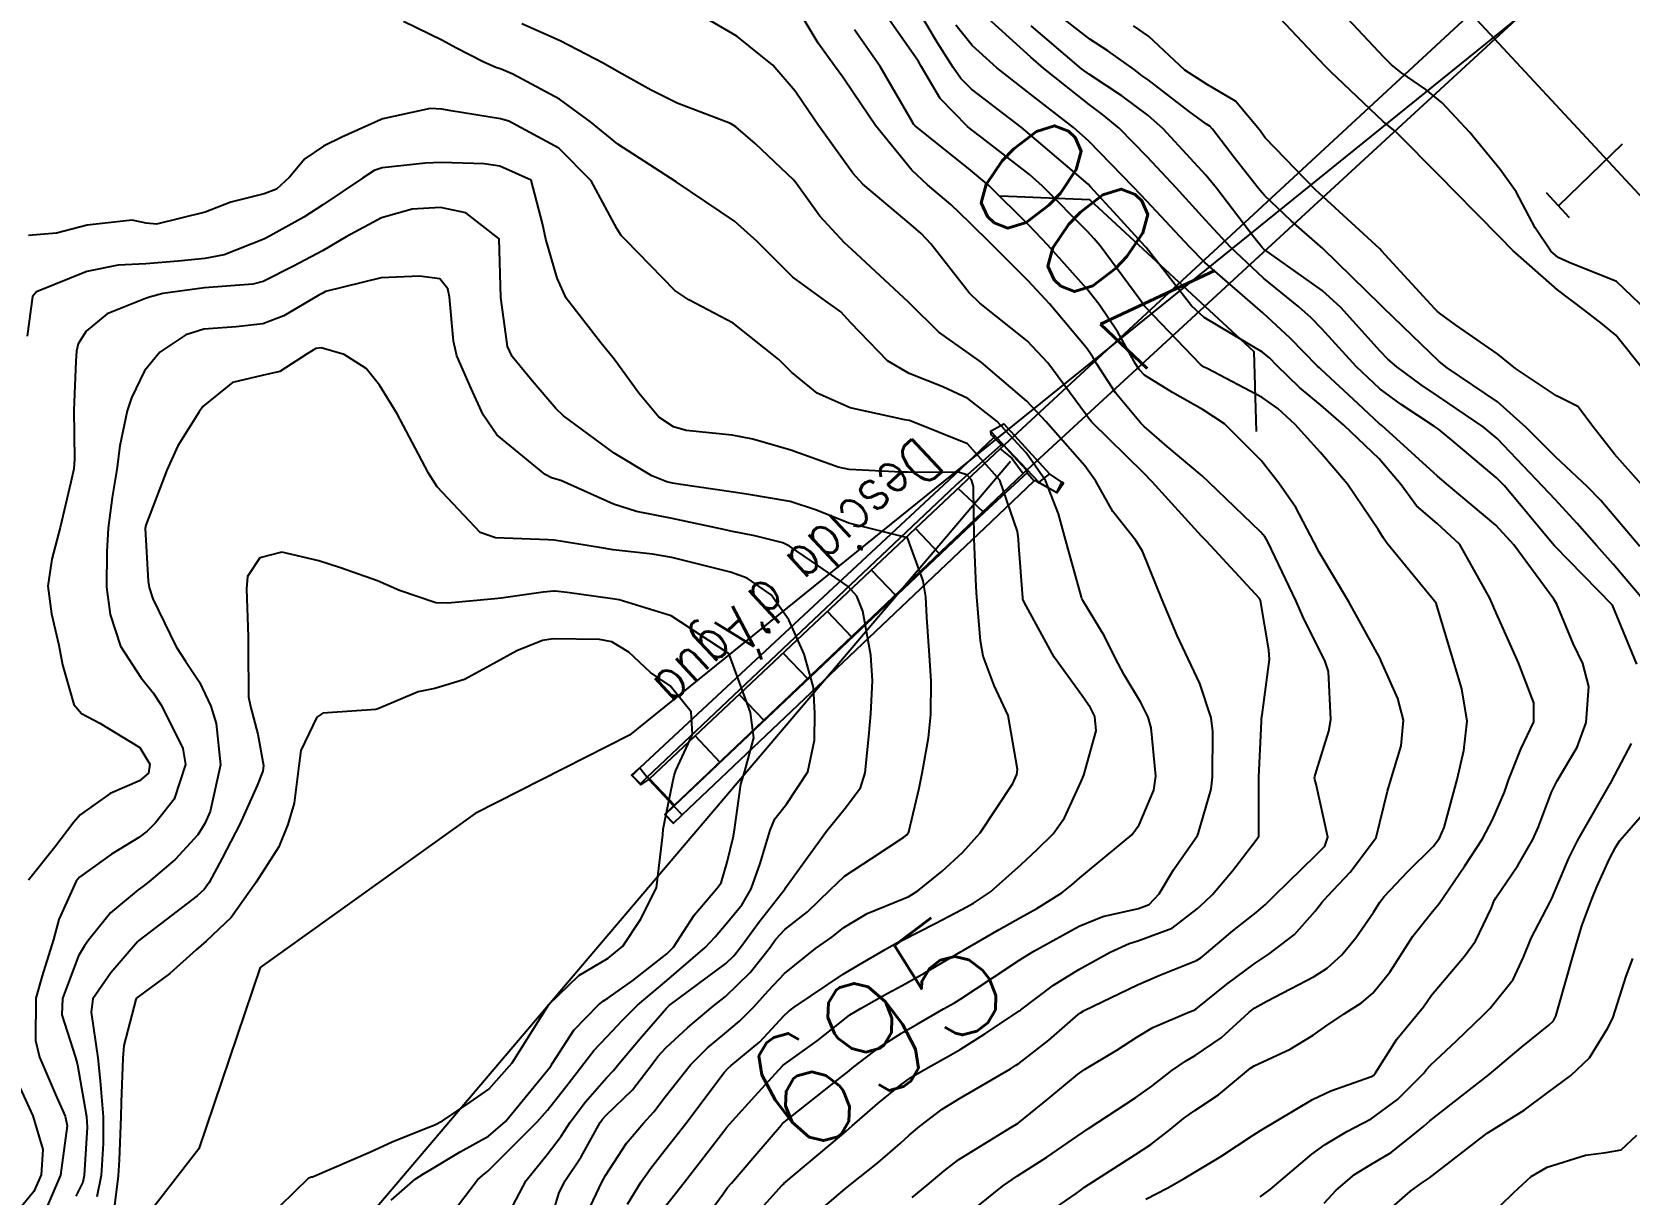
# Model space of a CAD drawing. Header units: metres. Extents: x 298520 to 308411, y 7433745 to 7450750.
# Drawn here: x 300335.7 to 300390, y 7448839 to 7448878.4 of the extents above; entities that cross this region are included whole.
import ezdxf
from ezdxf.enums import TextEntityAlignment as Align

# ---------------------------------------------------------------- set-up
doc = ezdxf.new("R2010")
doc.units = ezdxf.units.M
doc.header["$LTSCALE"] = 10
doc.linetypes.add('CONTINUO', pattern=[0])
doc.linetypes.add('TRACEJADO', pattern=[8.7, 8, -0.7])
for name, color, linetype in [('Cotas', 45, 'Continuous'), ('Curvas de Nivel 1m', 11, 'Continuous'), ('Curvas de Nivel 5m', 15, 'Continuous'), ('GALERIA', 45, 'Continuous'), ('Hidrografia', 140, 'Continuous'), ('Linha Férrea', 251, 'TRACKS'), ('Pontes e viadutos', 190, 'Continuous'), ('Pórtico', 62, 'Continuous'), ('TEXTO', 45, 'Continuous')]:
    doc.layers.add(name, color=color, linetype=linetype)
doc.styles.add('ROMANS', font='romans', dxfattribs={"height": 0.2})
doc.styles.add('Style-STANDARD', font='STANDARD.shx')
doc.linetypes.add('TRACKS', pattern='A,0.15,[130,ltypeshp.shx,S=0.25,R=0,X=0,Y=0],0.15', length=0.3)

msp = doc.modelspace()

# ---------------------------------------------------------------- linework, layer by layer
at = {"layer": 'Curvas de Nivel 1m', "flags": 128}
for points, elevation in [([(300360.248, 7448838.228), (300361.172, 7448839.252), (300361.205, 7448839.277), (300361.238, 7448839.309), (300363.19, 7448840.959), (300363.363, 7448841.107), (300363.559, 7448841.276), (300364.433, 7448842.035), (300365.207, 7448842.669), (300365.554, 7448842.912), (300366.134, 7448843.251), (300366.826, 7448843.637), (300367.222, 7448843.868), (300368.06, 7448844.398), (300369.242, 7448845.175), (300369.263, 7448845.19), (300369.286, 7448845.21), (300370.399, 7448846.051), (300371.257, 7448846.587), (300372.33, 7448847.174), (300372.968, 7448847.464), (300373.269, 7448847.561), (300374.431, 7448847.993), (300375.285, 7448848.644), (300375.544, 7448848.882), (300375.808, 7448849.135), (300376.488, 7448849.942), (300377.312, 7448851.018), (300377.376, 7448851.119), (300377.385, 7448851.191), (300377.383, 7448853.119), (300377.465, 7448855.015), (300377.471, 7448855.118), (300377.491, 7448855.245), (300377.742, 7448857.115), (300377.716, 7448857.444), (300377.435, 7448859.12), (300377.404, 7448859.192), (300375.596, 7448861.138), (300375.435, 7448861.315), (300373.754, 7448863.157), (300373.457, 7448863.461), (300371.702, 7448865.187), (300371.601, 7448865.305), (300371.486, 7448865.472), (300370.212, 7448867.203), (300369.51, 7448867.951), (300367.896, 7448869.226), (300367.528, 7448869.584), (300366.229, 7448871.25), (300365.901, 7448871.599), (300365.559, 7448871.893), (300363.92, 7448873.277), (300363.578, 7448873.649), (300362.391, 7448875.298), (300362.066, 7448875.762), (300361.614, 7448876.437), (300360.863, 7448877.318), (300359.633, 7448878.307), (300357.841, 7448879.348)], 697), ([(300362.24, 7448838.21), (300363.169, 7448839.003), (300363.316, 7448839.134), (300363.501, 7448839.277), (300364.433, 7448840.015), (300365.187, 7448840.67), (300365.495, 7448840.952), (300365.841, 7448841.254), (300366.611, 7448841.834), (300367.203, 7448842.203), (300368.938, 7448843.214), (300369.108, 7448843.318), (300369.216, 7448843.391), (300370.243, 7448844.185), (300371.241, 7448845.056), (300371.316, 7448845.114), (300371.447, 7448845.187), (300373.252, 7448846.068), (300374.019, 7448846.389), (300375.26, 7448846.893), (300375.414, 7448846.986), (300375.598, 7448847.137), (300376.501, 7448847.901), (300377.284, 7448848.524), (300377.606, 7448848.797), (300377.922, 7448849.111), (300379.307, 7448850.458), (300379.619, 7448850.778), (300379.725, 7448851.086), (300379.331, 7448852.886), (300379.283, 7448853.041), (300379.277, 7448853.091), (300379.281, 7448853.143), (300379.337, 7448853.336), (300379.762, 7448854.681), (300379.83, 7448855.085), (300379.751, 7448856.715), (300379.628, 7448857.088), (300379.388, 7448857.549), (300378.876, 7448858.576), (300378.654, 7448859.101), (300377.94, 7448860.597), (300377.688, 7448861.116), (300377.595, 7448861.278), (300377.436, 7448861.464), (300375.695, 7448863.138), (300375.456, 7448863.358), (300374.267, 7448864.356), (300373.481, 7448865.039), (300373.354, 7448865.162), (300372.502, 7448866.184), (300371.866, 7448867.185), (300371.731, 7448867.413), (300371.508, 7448867.721), (300370.262, 7448869.203), (300369.535, 7448869.987), (300368.298, 7448871.223), (300367.56, 7448871.964), (300366.911, 7448872.585), (300366.114, 7448873.252), (300365.58, 7448873.749), (300364.346, 7448875.273), (300363.614, 7448876.353), (300363.241, 7448876.907), (300362.956, 7448877.29), (300362.395, 7448878.063), (300361.655, 7448879.31)], 698), ([(300370.113, 7448838.246), (300371.17, 7448838.977), (300371.292, 7448839.068), (300371.453, 7448839.186), (300373.184, 7448840.293), (300373.708, 7448840.634), (300374.367, 7448841.148), (300374.82, 7448841.52), (300375.199, 7448841.788), (300376.008, 7448842.329), (300376.961, 7448843.123), (300377.101, 7448843.235), (300377.216, 7448843.308), (300378.445, 7448843.881), (300379.232, 7448844.358), (300379.659, 7448844.664), (300380.283, 7448845.08), (300380.866, 7448845.455), (300381.25, 7448845.784), (300381.829, 7448846.492), (300382.191, 7448847.061), (300382.61, 7448847.72), (300383.285, 7448848.553), (300383.513, 7448848.824), (300383.66, 7448849.044), (300384.38, 7448850.11), (300384.98, 7448851.025), (300385.319, 7448851.673), (300385.729, 7448852.616), (300385.87, 7448853.015), (300386.287, 7448854.072), (300386.725, 7448855.006), (300386.73, 7448855.646), (300386.207, 7448857.012), (300385.401, 7448858.807), (300385.308, 7448859.021), (300385.227, 7448859.2), (300384.211, 7448861.032), (300383.44, 7448861.745), (300382.74, 7448862.345), (300382.213, 7448863.059), (300381.466, 7448863.94), (300380.271, 7448865.082), (300379.49, 7448865.762), (300378.758, 7448866.364), (300377.993, 7448867.113), (300377.752, 7448867.363), (300377.507, 7448867.565), (300376.468, 7448868.176), (300375.519, 7448868.743), (300375.093, 7448869.144), (300373.552, 7448871.12), (300373.519, 7448871.161), (300372.571, 7448872.183), (300371.658, 7448873.189), (300371.574, 7448873.274), (300371.039, 7448873.738), (300369.599, 7448874.966), (300369.296, 7448875.213), (300367.616, 7448876.499), (300367.247, 7448876.864), (300366.986, 7448877.24), (300366.457, 7448878.073), (300365.751, 7448879.258)], 701), ([(300390.235, 7448856.961), (300389.403, 7448858.97), (300387.433, 7448860.986), (300387.357, 7448861.078), (300385.726, 7448863.017), (300385.457, 7448863.292), (300383.94, 7448864.571), (300383.482, 7448864.948), (300383.35, 7448865.042), (300382.216, 7448865.785), (300381.495, 7448866.324), (300380.692, 7448867.078), (300379.516, 7448868.358), (300379.159, 7448868.735), (300378.743, 7448869.102), (300377.537, 7448870.079), (300376.414, 7448871.131), (300375.562, 7448872.056), (300374.569, 7448873.15), (300373.589, 7448874.201), (300372.634, 7448875.175), (300372.067, 7448875.643), (300371.611, 7448875.98), (300370.075, 7448877.205), (300369.627, 7448877.59), (300367.821, 7448879.228)], 703), ([(300358.474, 7448838.019), (300359.167, 7448838.96), (300359.322, 7448839.177), (300359.449, 7448839.327), (300360.248, 7448840.253), (300361.157, 7448841.31), (300361.174, 7448841.33), (300361.193, 7448841.348), (300361.406, 7448841.517), (300363.21, 7448842.949), (300363.392, 7448843.097), (300363.61, 7448843.276), (300364.524, 7448843.966), (300365.23, 7448844.42), (300365.76, 7448844.73), (300366.66, 7448845.246), (300367.03, 7448845.457), (300367.246, 7448845.584), (300368.315, 7448846.286), (300369.26, 7448846.912), (300369.438, 7448847.031), (300369.732, 7448847.205), (300370.719, 7448847.748), (300371.276, 7448848.053), (300372.075, 7448848.384), (300373.285, 7448848.66), (300373.648, 7448848.796), (300373.996, 7448849.153), (300374.48, 7448849.97), (300375.29, 7448851.14), (300375.313, 7448851.198), (300375.754, 7448852.711), (300375.802, 7448853.135), (300375.818, 7448854.674), (300375.765, 7448855.136), (300375.375, 7448856.31), (300374.981, 7448857.144), (300374.605, 7448857.934), (300374.089, 7448859.153), (300373.428, 7448860.805), (300373.194, 7448861.164), (300372.419, 7448862.151), (300371.834, 7448863.184), (300371.461, 7448863.701), (300370.141, 7448865.203), (300369.49, 7448865.903), (300367.943, 7448867.226), (300367.506, 7448867.528), (300366.507, 7448868.239), (300365.522, 7448869.205), (300365.473, 7448869.26), (300363.549, 7448871.052), (300363.299, 7448871.284), (300362.454, 7448872.189), (300361.655, 7448873.309), (300361.574, 7448873.412), (300360.26, 7448874.657), (300359.601, 7448875.228), (300359.422, 7448875.332), (300357.61, 7448876.024), (300356.718, 7448876.468), (300355.62, 7448877.086), (300355.095, 7448877.385), (300353.63, 7448878.14), (300352.328, 7448878.721)], 696), ([(300373.54, 7448838.784), (300374.259, 7448839.149), (300374.843, 7448839.477), (300375.178, 7448839.681), (300376.084, 7448840.231), (300377.191, 7448840.959), (300377.437, 7448841.116), (300379.204, 7448842.167), (300379.825, 7448842.465), (300381.212, 7448842.951), (300381.286, 7448842.996), (300381.348, 7448843.069), (300382.069, 7448844.223), (300382.761, 7448845.055), (300382.978, 7448845.32), (300383.249, 7448845.708), (300384.368, 7448847.033), (300384.748, 7448847.55), (300385.288, 7448848.68), (300385.384, 7448848.927), (300385.438, 7448849.019), (300386.189, 7448850.122), (300386.692, 7448851.006), (300386.884, 7448851.437), (300387.329, 7448852.613), (300387.524, 7448852.997), (300388.201, 7448854.136), (300388.505, 7448854.983), (300388.597, 7448856.203), (300388.389, 7448856.985), (300388.067, 7448857.667), (300387.508, 7448858.998), (300387.406, 7448859.174), (300386.053, 7448861.014), (300385.44, 7448861.691), (300383.83, 7448863.036), (300383.458, 7448863.354), (300381.56, 7448865.069), (300381.518, 7448865.105), (300381.483, 7448865.128), (300380.758, 7448865.809), (300379.502, 7448866.976), (300379.442, 7448867.031), (300379.376, 7448867.092), (300378.45, 7448868.043), (300377.521, 7448868.901), (300377.258, 7448869.123), (300375.545, 7448870.61), (300375.027, 7448871.145), (300373.568, 7448872.694), (300373.343, 7448872.935), (300373.125, 7448873.167), (300371.596, 7448874.74), (300371.076, 7448875.195), (300369.614, 7448876.333), (300368.47, 7448877.222), (300367.631, 7448877.992), (300367.081, 7448878.682)], 702), ([(300390.457, 7448866.96), (300389.515, 7448868.141), (300389.063, 7448868.521), (300388.462, 7448868.986), (300387.533, 7448869.688), (300386.012, 7448871.015), (300385.558, 7448871.485), (300384.035, 7448873.035), (300383.58, 7448873.506), (300382.022, 7448875.064), (300381.788, 7448875.251), (300381.606, 7448875.403), (300379.829, 7448877.088), (300379.625, 7448877.293), (300377.908, 7448879.107)], 707), ([(300390.594, 7448868.959), (300389.538, 7448869.969), (300387.931, 7448870.611), (300387.55, 7448870.784), (300387.311, 7448871.002), (300386.777, 7448871.792), (300386.129, 7448873.014), (300385.58, 7448873.775), (300384.558, 7448875.03), (300383.613, 7448876.04), (300383.055, 7448876.486), (300382.234, 7448877.061), (300381.891, 7448877.331), (300381.628, 7448877.589), (300380.229, 7448879.084)], 708), ([(300365.591, 7448838.832), (300366.101, 7448839.251), (300366.681, 7448839.742), (300367.182, 7448840.133), (300368.954, 7448841.214), (300369.194, 7448841.368), (300370.214, 7448842.189), (300371.211, 7448843.016), (300371.457, 7448843.186), (300372.553, 7448843.84), (300373.23, 7448844.29), (300373.775, 7448844.614), (300375.027, 7448845.142), (300375.185, 7448845.199), (300375.244, 7448845.236), (300376.295, 7448846.087), (300377.26, 7448846.799), (300377.735, 7448847.113), (300378.594, 7448847.779), (300379.285, 7448848.551), (300379.519, 7448848.858), (300379.727, 7448849.086), (300380.483, 7448849.896), (300381.312, 7448850.997), (300381.346, 7448851.036), (300381.366, 7448851.069), (300381.754, 7448852.641), (300381.88, 7448853.065), (300382.221, 7448854.19), (300382.294, 7448855.056), (300382.108, 7448855.797), (300381.54, 7448857.068), (300381.489, 7448857.173), (300381.386, 7448857.362), (300380.445, 7448859.08), (300379.428, 7448860.773), (300379.261, 7448861.093), (300378.633, 7448862.29), (300378.059, 7448863.111), (300377.464, 7448863.878), (300376.216, 7448865.133), (300375.488, 7448865.6), (300374.449, 7448866.195), (300373.499, 7448866.788), (300373.31, 7448866.972), (300373.191, 7448867.165), (300372.582, 7448868.242), (300371.954, 7448869.184), (300371.531, 7448869.718), (300370.206, 7448871.203), (300369.56, 7448871.88), (300368.198, 7448873.224), (300367.581, 7448873.753), (300365.693, 7448875.259), (300365.649, 7448875.305), (300365.604, 7448875.382), (300364.508, 7448877.271), (300363.635, 7448878.515)], 699), ([(300390.62, 7448858.958), (300389.424, 7448860.364), (300388.872, 7448860.978), (300388.196, 7448861.745), (300387.449, 7448862.563), (300387.036, 7448863.004), (300385.477, 7448864.631), (300385.01, 7448865.025), (300383.493, 7448866.056), (300382.902, 7448866.454), (300382.072, 7448867.061), (300381.767, 7448867.327), (300381.508, 7448867.599), (300380.171, 7448869.084), (300379.532, 7448869.665), (300377.742, 7448870.925), (300377.552, 7448871.062), (300377.493, 7448871.121), (300377.21, 7448871.47), (300375.94, 7448873.136), (300375.579, 7448873.578), (300374.132, 7448875.155), (300373.608, 7448875.623), (300372.721, 7448876.281), (300371.621, 7448876.998), (300371.356, 7448877.193), (300369.637, 7448878.656)], 704), ([(300390.475, 7448862.96), (300389.47, 7448864.1), (300388.778, 7448864.981), (300388.223, 7448865.721), (300387.494, 7448866.078), (300386.104, 7448867.014), (300385.508, 7448867.492), (300384.063, 7448868.489), (300383.521, 7448868.887), (300383.438, 7448868.957), (300383.358, 7448869.042), (300381.552, 7448871.01), (300381.491, 7448871.071), (300379.57, 7448872.839), (300379.438, 7448872.958), (300379.297, 7448873.094), (300377.599, 7448874.847), (300377.401, 7448875.122), (300376.588, 7448876.1), (300375.618, 7448876.665), (300374.868, 7448877.148), (300373.634, 7448878.307), (300373.124, 7448878.654)], 706), ([(300355.923, 7448838.611), (300356.378, 7448839.368), (300356.707, 7448839.835), (300357.184, 7448840.444), (300357.899, 7448841.349), (300359.21, 7448843.082), (300359.324, 7448843.217), (300359.447, 7448843.328), (300360.412, 7448844.131), (300361.238, 7448845.013), (300361.388, 7448845.16), (300361.583, 7448845.305), (300363.254, 7448846.424), (300363.787, 7448846.746), (300364.677, 7448847.266), (300365.05, 7448847.478), (300365.268, 7448847.585), (300366.381, 7448848.144), (300367.284, 7448848.622), (300367.678, 7448848.843), (300368.254, 7448849.226), (300369.302, 7448850.153), (300369.846, 7448850.667), (300370.389, 7448851.199), (300370.773, 7448851.741), (300371.331, 7448852.952), (300371.429, 7448853.189), (300371.845, 7448854.693), (300371.802, 7448855.183), (300371.663, 7448855.483), (300371.37, 7448855.88), (300370.418, 7448857.2), (300369.401, 7448859.067), (300369.362, 7448859.17), (300369.353, 7448859.211), (300369.218, 7448861), (300369.206, 7448861.212), (300369.181, 7448861.467), (300368.581, 7448863.219), (300367.471, 7448864.445), (300365.503, 7448865.239), (300365.483, 7448865.242), (300365.349, 7448865.261), (300363.487, 7448865.669), (300362.369, 7448866.174), (300361.499, 7448866.886), (300361.064, 7448867.314), (300359.515, 7448868.545), (300358.008, 7448869.345), (300357.528, 7448869.665), (300355.866, 7448871.375), (300355.706, 7448871.529), (300355.557, 7448871.767), (300354.678, 7448873.389), (300353.589, 7448874.5), (300351.881, 7448875.417), (300351.604, 7448875.497), (300349.926, 7448875.765), (300349.607, 7448875.827), (300349.211, 7448875.849), (300347.603, 7448875.491), (300347.546, 7448875.471), (300346.212, 7448874.872), (300345.589, 7448874.561), (300344.951, 7448874.138), (300344.424, 7448873.511), (300343.981, 7448873.104), (300343.567, 7448872.943), (300342.435, 7448872.66), (300341.561, 7448872.328), (300339.903, 7448871.912), (300339.557, 7448871.945), (300339.08, 7448872.052), (300337.556, 7448871.886), (300336.506, 7448871.606), (300335.552, 7448871.525)], 694), ([(300354.449, 7448838.091), (300355.055, 7448839.381), (300355.097, 7448839.457), (300355.175, 7448839.588), (300355.881, 7448840.678), (300356.46, 7448841.367), (300356.809, 7448841.752), (300357.202, 7448842.256), (300358.056, 7448843.347), (300358.635, 7448843.926), (300359.229, 7448844.414), (300359.726, 7448844.834), (300360.211, 7448845.32), (300360.7, 7448845.864), (300361.254, 7448846.452), (300362.309, 7448847.294), (300362.867, 7448847.688), (300363.274, 7448848.008), (300364.062, 7448848.491), (300365.289, 7448848.983), (300365.482, 7448849.066), (300365.783, 7448849.255), (300366.616, 7448849.931), (300367.306, 7448850.558), (300367.911, 7448851.231), (300369.018, 7448852.903), (300369.153, 7448853.213), (300369.171, 7448853.377), (300368.858, 7448855.218), (300368.384, 7448856.236), (300368.012, 7448857.231), (300367.915, 7448857.759), (300367.795, 7448859.234), (300367.776, 7448859.594), (300367.706, 7448861.227), (300367.675, 7448863.004), (300367.607, 7448863.228), (300367.455, 7448863.399), (300367.21, 7448863.48), (300365.456, 7448863.487), (300365.229, 7448863.49), (300363.457, 7448863.581), (300363.083, 7448863.661), (300361.467, 7448864.232), (300360.182, 7448864.613), (300359.474, 7448864.746), (300357.916, 7448864.906), (300357.478, 7448865.026), (300356.98, 7448865.358), (300356.3, 7448866.176), (300355.502, 7448867.281), (300355.425, 7448867.381), (300355.015, 7448867.877), (300353.833, 7448869.397), (300353.533, 7448870.079), (300353.14, 7448871.404), (300353.025, 7448871.938), (300352.639, 7448873.409), (300351.58, 7448873.881), (300351.043, 7448873.966), (300349.581, 7448874.014), (300349.047, 7448873.989), (300347.578, 7448873.834), (300347.311, 7448873.74), (300346.91, 7448873.48), (300345.564, 7448872.571), (300344.911, 7448872.154), (300343.772, 7448871.518), (300343.629, 7448871.443), (300343.552, 7448871.405), (300342.21, 7448870.869), (300341.545, 7448870.745), (300340.642, 7448870.652), (300339.543, 7448870.571), (300338.602, 7448870.52), (300337.54, 7448870.302), (300335.833, 7448869.615), (300335.69, 7448869.458), (300335.51, 7448868.112)], 693), ([(300353.144, 7448837.492), (300353.584, 7448838.978), (300353.792, 7448839.394), (300354.347, 7448840.223), (300354.991, 7448841.382), (300355.071, 7448841.504), (300355.195, 7448841.631), (300356.083, 7448842.493), (300356.754, 7448843.365), (300356.955, 7448843.625), (300357.221, 7448843.918), (300357.966, 7448844.615), (300358.835, 7448845.336), (300359.246, 7448845.668), (300360.093, 7448846.483), (300360.742, 7448847.315), (300360.962, 7448847.618), (300361.272, 7448847.939), (300362.036, 7448848.544), (300362.806, 7448849.287), (300363.298, 7448849.753), (300364.214, 7448850.36), (300365.311, 7448851.081), (300365.409, 7448851.162), (300365.479, 7448851.258), (300365.831, 7448852.752), (300365.933, 7448853.254), (300366.147, 7448854.456), (300366.231, 7448855.251), (300366.236, 7448856.389), (300366.183, 7448857.252), (300366.093, 7448858.563), (300366.059, 7448859.254), (300365.964, 7448859.797), (300365.433, 7448861.26), (300363.438, 7448861.749), (300362.341, 7448862.196), (300361.445, 7448862.487), (300360.047, 7448862.724), (300359.448, 7448862.816), (300357.734, 7448863.063), (300357.451, 7448863.11), (300357.256, 7448863.158), (300356.748, 7448863.361), (300355.464, 7448864.133), (300353.739, 7448865.397), (300353.485, 7448865.645), (300352.678, 7448866.595), (300351.998, 7448867.423), (300351.84, 7448867.759), (300351.613, 7448869.419), (300351.553, 7448871.42), (300350.422, 7448872.298), (300349.563, 7448872.481), (300348.602, 7448872.42), (300347.56, 7448872.133), (300346.356, 7448871.488), (300345.548, 7448871.014), (300344.56, 7448870.493), (300343.537, 7448869.968), (300343.181, 7448869.879), (300341.535, 7448869.75), (300340.128, 7448869.561), (300339.665, 7448869.434), (300339.53, 7448869.39), (300338.234, 7448868.871), (300337.513, 7448868.273), (300337.248, 7448867.852), (300337.186, 7448867.595), (300337.165, 7448867.26), (300337.096, 7448865.596), (300337.122, 7448863.931), (300337.094, 7448863.595), (300336.994, 7448863.143), (300336.629, 7448861.602), (300336.352, 7448860.535), (300336.213, 7448859.608), (300336.338, 7448858.667), (300336.586, 7448857.602), (300336.713, 7448856.937), (300337.1, 7448855.594), (300337.358, 7448855.283), (300337.98, 7448854.958), (300339.341, 7448854.127), (300339.683, 7448853.567), (300339.635, 7448853.262), (300339.327, 7448852.998), (300338.337, 7448852.566), (300337.315, 7448851.836), (300337.096, 7448851.593), (300336.446, 7448850.745), (300335.553, 7448849.616)], 692), ([(300352.021, 7448838.556), (300352.474, 7448839.41), (300353.182, 7448840.302), (300353.665, 7448840.919), (300353.975, 7448841.392), (300354.494, 7448842.093), (300355.208, 7448842.902), (300355.438, 7448843.15), (300355.629, 7448843.376), (300356.351, 7448844.244), (300357.242, 7448845.276), (300357.284, 7448845.318), (300357.334, 7448845.359), (300359.258, 7448846.792), (300359.535, 7448847.052), (300359.753, 7448847.325), (300360.394, 7448848.201), (300361.265, 7448849.31), (300361.277, 7448849.327), (300361.293, 7448849.366), (300362.686, 7448851.289), (300363.321, 7448852.071), (300363.84, 7448852.763), (300363.994, 7448853.273), (300364.121, 7448854.503), (300364.19, 7448855.272), (300364.247, 7448856.398), (300364.192, 7448857.272), (300363.913, 7448858.767), (300363.718, 7448859.277), (300363.416, 7448859.597), (300362.423, 7448860.295), (300361.43, 7448860.976), (300361.202, 7448861.084), (300360.245, 7448861.322), (300359.434, 7448861.483), (300359.24, 7448861.527), (300357.439, 7448861.911), (300356.22, 7448862.148), (300355.443, 7448862.394), (300353.648, 7448863.201), (300353.452, 7448863.265), (300353.34, 7448863.29), (300353.121, 7448863.405), (300351.473, 7448864.761), (300351.013, 7448865.435), (300350.599, 7448866.332), (300350.122, 7448867.444), (300350, 7448867.935), (300349.865, 7448869.445), (300349.811, 7448869.722), (300349.539, 7448870.062), (300348.845, 7448870.152), (300347.539, 7448870.089), (300345.657, 7448869.621), (300345.534, 7448869.559), (300345.495, 7448869.539), (300345.427, 7448869.501), (300344.238, 7448868.797), (300343.518, 7448868.532), (300342.618, 7448868.427), (300341.515, 7448868.342), (300340.908, 7448868.153), (300340.02, 7448867.562), (300339.496, 7448866.925), (300339.052, 7448866.009), (300338.914, 7448865.576), (300338.665, 7448864.378), (300338.554, 7448863.579), (300338.397, 7448862.627), (300338.261, 7448861.582), (300338.215, 7448860.793), (300338.209, 7448859.582), (300338.336, 7448858.644), (300338.683, 7448857.577), (300339.372, 7448856.511), (300339.797, 7448855.993), (300340.077, 7448855.559), (300340.8, 7448854.096), (300340.892, 7448853.554), (300340.504, 7448852.375), (300339.875, 7448851.564), (300339.592, 7448851.285), (300339.308, 7448851.07), (300338.38, 7448850.501), (300337.294, 7448849.722), (300337.178, 7448849.592), (300336.585, 7448848.288), (300336.408, 7448847.603), (300336.016, 7448846.374), (300335.805, 7448845.612), (300335.792, 7448844.175), (300335.931, 7448843.609), (300336.473, 7448842.332), (300336.805, 7448841.596), (300336.865, 7448841.27), (300336.643, 7448839.598), (300336.202, 7448838.56)], 691), ([(300347.88, 7448838.745), (300348.699, 7448839.455), (300348.987, 7448839.64), (300349.176, 7448839.754), (300350.231, 7448840.391), (300351.188, 7448840.918), (300351.773, 7448841.421), (300353.211, 7448843.181), (300353.309, 7448843.302), (300353.371, 7448843.398), (300354.093, 7448844.528), (300354.933, 7448845.383), (300355.107, 7448845.519), (300355.245, 7448845.613), (300356.099, 7448846.215), (300357.261, 7448847.117), (300357.477, 7448847.348), (300358.185, 7448848.435), (300358.959, 7448849.333), (300359.097, 7448849.53), (300359.302, 7448850.228), (300359.521, 7448851.118), (300359.551, 7448851.328), (300359.77, 7448852.884), (300359.906, 7448853.324), (300360.209, 7448854.463), (300360.096, 7448855.323), (300359.382, 7448857.269), (300359.336, 7448857.33), (300357.402, 7448858.609), (300355.64, 7448859.146), (300355.41, 7448859.187), (300353.872, 7448859.395), (300353.458, 7448859.445), (300353.413, 7448859.445), (300353.053, 7448859.405), (300351.628, 7448859.208), (300351.409, 7448859.182), (300349.816, 7448859.037), (300349.407, 7448859.041), (300348.166, 7448859.462), (300347.416, 7448859.79), (300346.164, 7448860.232), (300345.423, 7448860.476), (300344.168, 7448860.77), (300343.424, 7448860.58), (300343.005, 7448859.936), (300342.968, 7448859.524), (300343.02, 7448857.892), (300343.018, 7448857.524), (300343.034, 7448855.855), (300343.108, 7448855.523), (300343.349, 7448854.585), (300343.541, 7448853.518), (300343.524, 7448853.325), (300343.326, 7448852.833), (300342.735, 7448851.529), (300342.136, 7448850.372), (300341.694, 7448849.544), (300341.529, 7448849.307), (300341.286, 7448849.083), (300340.416, 7448848.419), (300339.308, 7448847.57), (300339.284, 7448847.549), (300339.263, 7448847.53), (300338.36, 7448846.47), (300337.747, 7448845.585), (300337.687, 7448845.137), (300337.909, 7448843.583), (300337.99, 7448842.803), (300338.09, 7448841.581), (300338.095, 7448840.67), (300338.031, 7448839.581), (300337.883, 7448838.862)], 689), ([(300344.111, 7448838.558), (300345.084, 7448839.501), (300345.143, 7448839.531), (300345.173, 7448839.534), (300345.215, 7448839.541), (300347.182, 7448840.392), (300347.918, 7448840.73), (300349.191, 7448841.237), (300349.343, 7448841.297), (300349.627, 7448841.446), (300350.565, 7448842.074), (300351.209, 7448842.514), (300352.002, 7448843.418), (300353.243, 7448845.4), (300354.263, 7448846.38), (300355.259, 7448846.966), (300355.76, 7448847.373), (300356.358, 7448848.282), (300356.906, 7448849.356), (300357.122, 7448851.164), (300357.128, 7448851.353), (300357.322, 7448852.302), (300357.505, 7448853.175), (300357.567, 7448853.348), (300358.124, 7448854.57), (300358.081, 7448855.343), (300357.372, 7448856.231), (300356.697, 7448856.681), (300355.959, 7448857.371), (300355.388, 7448857.717), (300354.97, 7448857.803), (300353.389, 7448857.826), (300353.024, 7448857.77), (300352.161, 7448857.418), (300351.378, 7448856.983), (300350.376, 7448856.437), (300349.37, 7448856.133), (300348.801, 7448856.023), (300347.49, 7448855.469), (300347.398, 7448855.434), (300347.362, 7448855.424), (300345.563, 7448855.294), (300345.358, 7448855.166), (300344.815, 7448854.031), (300344.747, 7448853.506), (300344.587, 7448852.241), (300344.376, 7448851.509), (300344.068, 7448850.75), (300343.293, 7448849.55), (300343.276, 7448849.52), (300342.451, 7448848.357), (300341.598, 7448847.545), (300341.26, 7448847.253), (300340.357, 7448846.454), (300339.243, 7448845.624), (300339.218, 7448845.596), (300339.2, 7448845.57), (300338.797, 7448844.004), (300338.76, 7448843.575), (300338.701, 7448842.075), (300338.694, 7448841.575), (300338.637, 7448840.116), (300338.606, 7448839.576), (300338.44, 7448838.291)], 688), ([(300377.43, 7448838.855), (300377.767, 7448839.111), (300379.185, 7448840.307), (300379.635, 7448840.639), (300380.372, 7448841.078), (300380.911, 7448841.358), (300381.197, 7448841.514), (300382.096, 7448842.169), (300382.977, 7448843.052), (300383.083, 7448843.183), (300383.217, 7448843.331), (300384.103, 7448844.164), (300384.999, 7448845.024), (300385.245, 7448845.271), (300386.023, 7448846.244), (300386.375, 7448847.009), (300386.633, 7448847.646), (300387.282, 7448848.885), (300387.34, 7448848.999), (300387.921, 7448850.373), (300388.224, 7448850.986), (300389.332, 7448852.919), (300389.355, 7448852.947), (300389.373, 7448852.97), (300390.054, 7448854.262)], 703), ([(300379.606, 7448838.646), (300380.012, 7448839.082), (300380.631, 7448839.623), (300381.182, 7448839.954), (300381.878, 7448840.371), (300382.741, 7448841.055), (300382.984, 7448841.263), (300383.197, 7448841.44), (300385.213, 7448843.02), (300386.302, 7448843.934), (300387.238, 7448844.698), (300387.394, 7448844.845), (300387.476, 7448844.996), (300387.568, 7448845.317), (300388.039, 7448846.988), (300388.363, 7448848.073), (300388.7, 7448848.979), (300388.872, 7448849.393), (300389.304, 7448850.346), (300389.519, 7448850.759), (300389.649, 7448850.967), (300390.424, 7448851.857)], 704), ([(300335.209, 7448842.695), (300335.709, 7448841.612), (300336.042, 7448840.467), (300335.987, 7448839.608), (300335.74, 7448839.036), (300335.154, 7448838.338)], 692), ([(300385.602, 7448838.58), (300386.053, 7448839.011), (300386.638, 7448839.546), (300387.182, 7448839.864), (300388.48, 7448840.274), (300389.187, 7448840.371), (300389.7, 7448840.453), (300390.227, 7448840.96)], 706)]:
    msp.add_lwpolyline(points, dxfattribs=dict(at, elevation=elevation))
at = {"layer": 'Curvas de Nivel 5m', "flags": 128}
for points, elevation in [([(300367.838, 7448838.555), (300368.662, 7448839.218), (300369.176, 7448839.568), (300370.177, 7448840.206), (300371.19, 7448840.907), (300371.592, 7448841.184), (300373.204, 7448842.23), (300373.74, 7448842.623), (300374.417, 7448843.148), (300374.888, 7448843.473), (300375.221, 7448843.665), (300376.101, 7448844.26), (300377.041, 7448845.122), (300377.149, 7448845.216), (300377.245, 7448845.285), (300377.647, 7448845.514), (300379.256, 7448846.352), (300379.708, 7448846.636), (300380.204, 7448847.081), (300380.682, 7448847.665), (300381.285, 7448848.55), (300381.49, 7448848.868), (300381.644, 7448849.066), (300382.446, 7448849.914), (300383.31, 7448850.766), (300383.523, 7448851.047), (300383.684, 7448851.412), (300384.12, 7448853.038), (300384.35, 7448854.028), (300384.465, 7448855.029), (300384.283, 7448856.122), (300384.005, 7448857.034), (300383.403, 7448859.04), (300381.746, 7448861.065), (300381.617, 7448861.249), (300381.438, 7448861.538), (300380.397, 7448863.081), (300379.469, 7448864.169), (300378.614, 7448865.103), (300378.021, 7448865.645), (300377.492, 7448866.022), (300375.642, 7448866.998), (300375.502, 7448867.07), (300375.402, 7448867.141), (300373.522, 7448869.092), (300373.494, 7448869.132), (300373.474, 7448869.161), (300373.333, 7448869.355), (300371.984, 7448871.184), (300371.786, 7448871.417), (300371.558, 7448871.664), (300370.029, 7448873.205), (300369.579, 7448873.601), (300367.98, 7448874.844), (300367.601, 7448875.135), (300367.476, 7448875.232), (300366.546, 7448876.18), (300365.913, 7448877.256), (300365.811, 7448877.444), (300365.627, 7448877.706), (300364.525, 7448879.271)], 700), ([(300357.16, 7448838.481), (300357.553, 7448838.968), (300357.85, 7448839.35), (300359.191, 7448841.093), (300359.297, 7448841.224), (300359.39, 7448841.328), (300360.246, 7448842.276), (300361.186, 7448843.31), (300361.197, 7448843.326), (300361.213, 7448843.336), (300362.361, 7448844.158), (300363.237, 7448844.856), (300363.478, 7448845.039), (300363.861, 7448845.274), (300364.749, 7448845.764), (300365.251, 7448846.042), (300366.03, 7448846.477), (300367.262, 7448847.195), (300367.34, 7448847.239), (300368.551, 7448847.944), (300369.28, 7448848.352), (300369.829, 7448848.661), (300370.686, 7448849.196), (300371.026, 7448849.463), (300371.298, 7448849.695), (300373.058, 7448851.164), (300373.316, 7448851.497), (300373.807, 7448852.677), (300373.883, 7448853.154), (300373.72, 7448854.794), (300373.622, 7448855.157), (300373.368, 7448855.661), (300372.804, 7448856.595), (300372.496, 7448857.173), (300372.13, 7448857.918), (300371.402, 7448859.124), (300371.367, 7448859.19), (300371.352, 7448859.242), (300370.803, 7448861.196), (300370.575, 7448862.066), (300370.127, 7448863.203), (300369.467, 7448864.147), (300368.479, 7448865.22), (300367.49, 7448865.987), (300366.636, 7448866.384), (300365.499, 7448866.838), (300364.762, 7448867.267), (300363.516, 7448868.563), (300363.166, 7448868.932), (300362.655, 7448869.293), (300361.535, 7448870.113), (300360.325, 7448871.322), (300359.56, 7448872.014), (300357.573, 7448873.35), (300355.592, 7448874.632), (300354.659, 7448875.389), (300353.611, 7448876.168), (300352.02, 7448877.015), (300351.621, 7448877.179), (300351.443, 7448877.244), (300351.01, 7448877.429), (300350.088, 7448877.904), (300349.63, 7448878.161), (300348.302, 7448878.798)], 695), ([(300390.33, 7448860.961), (300389.443, 7448862.007), (300389.001, 7448862.529), (300388.552, 7448862.984), (300387.468, 7448864.012), (300386.471, 7448865.01), (300385.491, 7448865.877), (300383.78, 7448867.037), (300383.505, 7448867.249), (300382.593, 7448868.133), (300381.615, 7448869.069), (300381.524, 7448869.16), (300379.553, 7448871.09), (300378.48, 7448872.024), (300377.571, 7448872.89), (300377.37, 7448873.122), (300376.537, 7448874.182), (300375.808, 7448875.138), (300375.709, 7448875.243), (300375.605, 7448875.317), (300375.016, 7448875.739), (300373.62, 7448876.819), (300373.419, 7448876.961), (300373.137, 7448877.167), (300372.249, 7448877.801), (300371.633, 7448878.2), (300370.358, 7448879.203)], 705), ([(300350.105, 7448838.494), (300350.814, 7448839.434), (300351.006, 7448839.6), (300351.176, 7448839.733), (300352.852, 7448841.405), (300353.197, 7448841.802), (300353.905, 7448842.694), (300354.439, 7448843.388), (300354.777, 7448843.827), (300355.227, 7448844.304), (300355.748, 7448844.862), (300356.253, 7448845.37), (300357.251, 7448846.211), (300358.563, 7448847.337), (300358.902, 7448847.7), (300359.275, 7448848.137), (300359.811, 7448848.798), (300360.118, 7448849.322), (300360.433, 7448850.187), (300360.767, 7448851.315), (300360.928, 7448851.703), (300361.322, 7448852.204), (300362.049, 7448853.299), (300362.272, 7448854.374), (300362.291, 7448855.296), (300362.24, 7448856.165), (300361.92, 7448857.302), (300361.4, 7448858.467), (300360.804, 7448859.316), (300359.983, 7448859.889), (300359.42, 7448860.086), (300358.424, 7448860.341), (300357.425, 7448860.591), (300356.767, 7448860.7), (300355.428, 7448860.852), (300354.968, 7448860.924), (300353.431, 7448861.176), (300353.218, 7448861.19), (300351.431, 7448861.257), (300350.909, 7448861.435), (300349.448, 7448862.991), (300349.149, 7448863.453), (300348.816, 7448864.103), (300348.093, 7448865.464), (300347.493, 7448866.447), (300347.03, 7448867.008), (300346.291, 7448867.488), (300345.506, 7448867.714), (300345.323, 7448867.685), (300345.03, 7448867.505), (300344.099, 7448866.912), (300343.495, 7448866.772), (300342.489, 7448866.534), (300341.485, 7448865.718), (300341.353, 7448865.542), (300340.633, 7448864.385), (300340.264, 7448863.558), (300339.545, 7448861.68), (300339.524, 7448861.569), (300339.629, 7448859.781), (300339.659, 7448859.566), (300339.785, 7448859.186), (300340.574, 7448857.552), (300340.897, 7448857.066), (300341.371, 7448856.349), (300341.75, 7448855.536), (300341.941, 7448854.948), (300342.086, 7448853.539), (300341.73, 7448851.957), (300341.55, 7448851.546), (300341.309, 7448851.162), (300340.538, 7448850.32), (300339.651, 7448849.566), (300339.448, 7448849.411), (300339.289, 7448849.295), (300338.34, 7448848.516), (300337.595, 7448847.587), (300337.455, 7448847.394), (300337.258, 7448847.052), (300336.708, 7448845.598), (300336.686, 7448845.047), (300337.153, 7448843.591), (300337.219, 7448843.35), (300337.532, 7448841.587), (300337.549, 7448841.227), (300337.453, 7448839.587), (300337.403, 7448839.354), (300337.162, 7448838.884)], 690), ([(300381.811, 7448838.416), (300382.538, 7448839.056), (300382.908, 7448839.32), (300383.177, 7448839.508), (300385.142, 7448841.021), (300385.193, 7448841.054), (300386.402, 7448841.807), (300387.207, 7448842.409), (300387.991, 7448842.988), (300388.621, 7448843.58), (300389.237, 7448844.578), (300389.373, 7448844.837), (300389.425, 7448844.968), (300389.868, 7448846.353), (300390.093, 7448846.962)], 705)]:
    msp.add_lwpolyline(points, dxfattribs=dict(at, elevation=elevation))
at = {"layer": 'GALERIA', "linetype": 'TRACEJADO', "flags": 128}
for points in [[(300368.592, 7448864.276), (300402.068, 7448895.26)], [(300369.373, 7448863.44), (300402.875, 7448894.304)], [(300368.592, 7448864.276), (300356.666, 7448853.065)], [(300357.517, 7448852.17), (300369.373, 7448863.44)]]:
    msp.add_lwpolyline(points, dxfattribs=at)
at = {"layer": 'GALERIA', "linetype": 'CONTINUO'}
msp.add_polyline3d([(300369.904, 7448863.145, 696.162), (300368.26, 7448864.877, 695.861), (300368.714, 7448865.129, 695.691), (300370.268, 7448863.429, 696.162)], close=True, dxfattribs=at)
for points in [[(300368.369, 7448864.667, 695.106), (300366.832, 7448863.206, 693.81), (300356.343, 7448853.439, 689.623), (300356.584, 7448853.126, 689.654), (300367.082, 7448863.043, 693.792), (300368.625, 7448864.413, 695.091)], [(300368.26, 7448864.877, 695.861), (300368.274, 7448864.772, 694.891), (300368.376, 7448864.674, 694.854), (300368.369, 7448864.667, 695.106)], [(300368.369, 7448864.667, 695.106), (300368.625, 7448864.413, 695.091), (300368.706, 7448864.398, 694.562), (300368.592, 7448864.276, 693.482), (300368.98, 7448863.959, 693.47), (300369.373, 7448863.44, 693.473), (300369.484, 7448863.554, 694.537), (300369.504, 7448863.465, 695.072), (300369.745, 7448863.19, 695.045)], [(300368.706, 7448864.398, 694.562), (300369.03, 7448864.046, 695.077), (300369.484, 7448863.554, 694.537)], [(300369.504, 7448863.465, 695.072), (300368.047, 7448862.111, 693.85), (300357.494, 7448852.135, 689.67), (300357.777, 7448851.837, 689.67), (300368.297, 7448861.806, 693.884), (300369.745, 7448863.19, 695.045)], [(300368.01, 7448862.144, 692.854), (300367.16, 7448862.93, 692.858)], [(300369.904, 7448863.145, 696.162), (300369.922, 7448863.118, 694.594), (300369.803, 7448863.192, 694.611), (300369.745, 7448863.19, 695.045)], [(300369.904, 7448863.145, 696.162), (300370.515, 7448862.798, 695.756), (300370.687, 7448863.145, 695.777), (300370.268, 7448863.429, 696.162)], [(300370.511, 7448862.782, 694.947), (300369.922, 7448863.118, 694.594)], [(300370.515, 7448862.798, 695.756), (300370.511, 7448862.782, 694.947), (300370.737, 7448863.115, 695.5), (300370.687, 7448863.145, 695.777)], [(300365.712, 7448861.569, 0), (300366.516, 7448860.724, 0)], [(300364.212, 7448860.159, 0), (300365.024, 7448859.306, 0)], [(300362.713, 7448858.75, 0), (300363.533, 7448857.888, 0)], [(300361.214, 7448857.34, 0), (300362.042, 7448856.471, 0)], [(300359.715, 7448855.931, 0), (300360.55, 7448855.053, 0)], [(300358.216, 7448854.522, 0), (300359.059, 7448853.635, 0)], [(300356.343, 7448853.439, 689.623), (300356.294, 7448853.405, 689.324), (300356.049, 7448853.188, 689.286)], [(300356.079, 7448853.183, 689.592), (300356.049, 7448853.188, 689.286), (300356.37, 7448852.861, 687.622), (300356.365, 7448852.89, 689.639)], [(300356.343, 7448853.439, 689.623), (300356.079, 7448853.183, 689.592), (300356.365, 7448852.89, 689.639), (300356.584, 7448853.126, 689.654)], [(300356.37, 7448852.861, 687.622), (300356.639, 7448853.037, 687.622), (300356.666, 7448853.065, 688.471), (300356.584, 7448853.126, 689.654)], [(300356.639, 7448853.037, 687.622), (300357.484, 7448852.149, 687.641)], [(300356.666, 7448853.065, 688.471), (300357.517, 7448852.17, 688.486)], [(300357.197, 7448851.852, 689.67), (300357.188, 7448851.855, 687.641), (300357.484, 7448852.149, 687.641), (300357.517, 7448852.17, 688.486), (300357.494, 7448852.135, 689.67)], [(300357.494, 7448852.135, 689.67), (300357.197, 7448851.852, 689.67), (300357.479, 7448851.555, 689.67), (300357.777, 7448851.837, 689.67)], [(300357.188, 7448851.855, 687.641), (300357.471, 7448851.554, 687.641), (300357.479, 7448851.555, 689.67)]]:
    msp.add_polyline3d(points, dxfattribs=at)
at = {"layer": 'Hidrografia', "elevation": 707.747}
msp.add_lwpolyline([(300424.434, 7448919.291), (300423.156, 7448915.635), (300419.666, 7448908.407), (300417.197, 7448906.111), (300414.047, 7448901.775), (300408.826, 7448897.223), (300355.983, 7448854.552), (300350.737, 7448851.89), (300343.426, 7448846.65), (300341.343, 7448840.494), (300334.549, 7448831.733), (300329.045, 7448826.064), (300318.381, 7448817.646), (300315.444, 7448805.228), (300311.144, 7448801.277), (300305.21, 7448797.927)], dxfattribs=at)
at = {"layer": 'Linha Férrea', "flags": 128}
msp.add_lwpolyline([(298729.261, 7450749.95), (298734.809, 7450730.65), (298742.343, 7450703.451), (298750.119, 7450676.237), (298757.889, 7450649.199), (298765.189, 7450623.712), (298769.985, 7450606.424), (298776.494, 7450583.287), (298783.055, 7450560.248), (298788.164, 7450542.214), (298793.821, 7450521.584), (298798.125, 7450506.606), (298804.386, 7450484.418), (298809.295, 7450466.837), (298814.551, 7450448.858), (298819.559, 7450431.225), (298826.267, 7450408.649), (298831.926, 7450389.314), (298837.135, 7450370.779), (298842.092, 7450352.398), (298847.802, 7450331.823), (298852.149, 7450316.412), (298858.34, 7450294.769), (298862.969, 7450278.965), (298867.952, 7450260.088), (298870.924, 7450249.95), (298873.722, 7450238.982), (298878.355, 7450222.697), (298882.025, 7450210.358), (298885.603, 7450197.651), (298890.189, 7450181.049), (298894.637, 7450166.006), (298898.995, 7450149.812), (298904.361, 7450131.79), (298908.122, 7450117.709), (298911.93, 7450103.946), (298916.104, 7450089.039), (298920.554, 7450073.399), (298923.212, 7450064.319), (298926.468, 7450052.577), (298930.321, 7450038.956), (298934.723, 7450023.223), (298938.252, 7450011.622), (298941.509, 7449999.193), (298944.399, 7449989.651), (298947.701, 7449977.682), (298952.335, 7449961.49), (298956.967, 7449946.581), (298961.92, 7449929.017), (298965.909, 7449915.258), (298970.082, 7449900.905), (298973.936, 7449887.787), (298977.788, 7449874.853), (298981.549, 7449862.469), (298986.366, 7449847.197), (298989.852, 7449836.37), (298994.575, 7449822.337), (298999.437, 7449807.292), (299004.068, 7449794.269), (299008.7, 7449781.657), (299013.057, 7449770.328), (299018.285, 7449757.718), (299022.322, 7449748.037), (299026.817, 7449737.63), (299031.861, 7449726.852), (299036.814, 7449716.896), (299043.096, 7449705.205), (299047.821, 7449696.534), (299054.335, 7449685.572), (299060.664, 7449675.852), (299069.469, 7449663.104), (299077.541, 7449652.872), (299085.429, 7449643.336), (299089.832, 7449637.784), (299098.728, 7449628.561), (299107.993, 7449618.793), (299117.442, 7449610.031), (299127.077, 7449601.223), (299138.453, 7449591.782), (299150.409, 7449582.651), (299162.779, 7449573.982), (299174.004, 7449567.002), (299185.962, 7449560.295), (299199.698, 7449553.222), (299213.253, 7449547.024), (299227.033, 7449541.5), (299241.999, 7449536.525), (299258.424, 7449531.831), (299277.224, 7449527.814), (299295.935, 7449525.032), (299311.589, 7449523.57), (299326.876, 7449522.883), (299340.975, 7449522.747), (299353.572, 7449523.111), (299369.274, 7449524.069), (299382.826, 7449525.211), (299396.609, 7449526.717), (299414.178, 7449529.501), (299430.969, 7449532.603), (299440.142, 7449534.839), (299451.094, 7449537.487), (299469.666, 7449542.917), (299486.963, 7449547.755), (299510.376, 7449554.83), (299531.414, 7449561.037), (299544.903, 7449564.894), (299559.186, 7449569.068), (299590.197, 7449576.665), (299616.417, 7449582.259), (299645.03, 7449585.805), (299675.251, 7449587.635), (299705.522, 7449586.259), (299732.882, 7449582.825), (299762.581, 7449576.088), (299791.888, 7449566.944), (299816.217, 7449556.896), (299840.774, 7449544.781), (299859.676, 7449534.387), (299878.529, 7449521.308), (299897.376, 7449507.135), (299919.538, 7449486.991), (299927.658, 7449478.626), (299947.133, 7449456.962), (299961.499, 7449437.961), (299971.137, 7449424.784), (299981.869, 7449408.322), (299997.595, 7449383.682), (300016.228, 7449354.96), (300035.864, 7449324.687), (300055.136, 7449295.587), (300073.232, 7449268.397), (300085.868, 7449249.95), (300089.501, 7449244.778), (300101.211, 7449227.647), (300111.197, 7449214.14), (300124.752, 7449194.736), (300135.909, 7449179.759), (300148.296, 7449162.129), (300160.805, 7449144.566), (300173.129, 7449128.481), (300185.523, 7449112.088), (300198.402, 7449095.758), (300207.462, 7449083.98), (300220.094, 7449068.515), (300233.468, 7449051.744), (300246.778, 7449035.349), (300263.478, 7449015.076), (300277.526, 7448998.444), (300292.814, 7448981.501), (300306.688, 7448964.856), (300324.623, 7448944.393), (300340.398, 7448926.517), (300357.9, 7448907.843), (300372.755, 7448891.817), (300392.041, 7448871.054), (300410.717, 7448852.066), (300427.475, 7448834.137), (300439.245, 7448822.858), (300454.898, 7448806.525), (300473.448, 7448788.164), (300493.111, 7448768.808), (300511.705, 7448749.95), (300518.198, 7448743.612), (300525.672, 7448735.984), (300530.889, 7448730.361), (300538.141, 7448723.284), (300543.771, 7448717.624), (300548.924, 7448711.903), (300554.778, 7448706.093), (300562.444, 7448698.573), (300570.483, 7448690.198), (300580.06, 7448680.508), (300590.013, 7448670.628), (300599.102, 7448661.391), (300608.565, 7448651.702), (300616.68, 7448643.32), (300625.581, 7448633.859), (300633.62, 7448625.859), (300641.21, 7448617.858), (300649.582, 7448609.897), (300659.386, 7448599.72), (300667.387, 7448591.231), (300676.098, 7448582.784), (300683.871, 7448574.669), (300691.725, 7448567.153), (300703.33, 7448554.876), (300711.744, 7448546.351), (300718.093, 7448539.767), (300726.506, 7448530.983), (300733.153, 7448523.695), (300741.152, 7448514.418), (300747.426, 7448507.242), (300750.054, 7448504.018), (300758.169, 7448493.99), (300764.854, 7448485.238), (300772.251, 7448475.55), (300781.114, 7448462.855), (300788.178, 7448452.147), (300795.99, 7448439.115), (300802.712, 7448427.661), (300809.137, 7448414.665), (300814.959, 7448402.42), (300819.763, 7448391.601), (300824.722, 7448378.533), (300829.079, 7448366.59), (300833.249, 7448353.858), (300836.592, 7448342.438), (300839.822, 7448330.572), (300842.678, 7448317.912), (300845.758, 7448304.202), (300848.387, 7448291.169), (300849.927, 7448279.903), (300851.843, 7448266.756), (300852.632, 7448254.174), (300852.974, 7448249.95), (300853.718, 7448237.64), (300853.896, 7448226.066), (300854.164, 7448215.145), (300853.836, 7448203.832), (300853.598, 7448192.905), (300852.795, 7448182.25), (300851.991, 7448170.79), (300850.801, 7448159.302), (300849.223, 7448146.768), (300848.151, 7448135.486), (300846.96, 7448124.114), (300845.442, 7448113.546), (300844.222, 7448102.204), (300842.288, 7448090.385), (300840.978, 7448078.33), (300839.608, 7448068.386), (300838.209, 7448056.39), (300836.541, 7448045.166), (300835.023, 7448032.665), (300833.535, 7448020.341), (300832.284, 7448009.205), (300831.094, 7447998.637), (300829.874, 7447985.926), (300828.432, 7447973.713), (300826.546, 7447955.639), (300825.162, 7447943.391), (300824.986, 7447942.247), (300823.836, 7447930.96), (300822.657, 7447919.829), (300821.593, 7447909.075), (300820.243, 7447895.408), (300819.533, 7447885.934), (300818.679, 7447872.07), (300818.298, 7447858.799), (300817.927, 7447851.916), (300817.786, 7447841.862), (300817.933, 7447833.489), (300818.516, 7447815.843), (300820.361, 7447795.876), (300822.449, 7447776.733), (300825.922, 7447758.996), (300827.722, 7447750.217), (300828.687, 7447743.229), (300830.467, 7447731.539), (300833.751, 7447711.152), (300838.977, 7447681.969), (300842.161, 7447664.851), (300846.249, 7447643.566), (300856.898, 7447587.933), (300861.3, 7447564.706), (300863.731, 7447552.015), (300867.081, 7447534.8), (300870.251, 7447518.153), (300879.139, 7447471.406), (300882.717, 7447452.426), (300886.196, 7447433.436), (300890.621, 7447408.952), (300893.065, 7447393.996), (300894.895, 7447382.534), (300896.018, 7447374.923), (300897.056, 7447367.88), (300898.671, 7447355.202), (300899.884, 7447344.173), (300901.155, 7447328.57), (300902.425, 7447306.17), (300902.632, 7447290.927), (300902.643, 7447274.906), (300901.209, 7447249.806), (300899.894, 7447235.454), (300897.424, 7447214.973), (300896.24, 7447207.108, -0.017609), (300893.245, 7447191.067), (300890.79, 7447180.008), (300886.347, 7447162.337), (300883.122, 7447151.267), (300877.521, 7447133.871), (300873.858, 7447123.752), (300865.532, 7447103.056), (300859.822, 7447090.388), (300850.503, 7447071.406), (300846.315, 7447063.106), (300836.805, 7447045.834), (300827.664, 7447031.197), (300815.395, 7447013.014), (300803.069, 7446996.228), (300792.968, 7446983.245), (300781.446, 7446969.292), (300759.63, 7446945.435), (300748.36, 7446933.669), (300737.301, 7446922.447), (300720.178, 7446905.644), (300707.821, 7446893.561), (300697.057, 7446883.028), (300686.376, 7446872.224), (300676.506, 7446862.329), (300660.145, 7446845.845), (300651.989, 7446837.638), (300637.917, 7446823.835), (300624.102, 7446810.419), (300614.955, 7446801.573), (300610.107, 7446796.538), (300599.124, 7446785.64, 0.017844), (300588.776, 7446774.611), (300582.973, 7446768.596), (300572.807, 7446757.15), (300570.635, 7446754.423, -0.018804), (300566.868, 7446749.902, -0.021463), (300565.197, 7446747.771, 0.014089), (300560.744, 7446742.236), (300556.818, 7446737.065), (300549.018, 7446726.402), (300544.903, 7446720.152), (300542.989, 7446717.435), (300540.702, 7446714.014), (300534.516, 7446704.131), (300528.813, 7446694.775), (300525.37, 7446688.688), (300519.775, 7446678.443, 0.017217), (300513.559, 7446666.068), (300510.115, 7446659.471), (300505.35, 7446648.44), (300501.39, 7446638.953, 0.017957), (300498.447, 7446631.125), (300492.383, 7446614.647), (300488.086, 7446600.958), (300484.889, 7446590.082), (300482.448, 7446580.533), (300479.028, 7446566.174), (300474.999, 7446546.195), (300472.245, 7446530.076), (300469.723, 7446510.133), (300467.649, 7446494.09), (300465.343, 7446472.628), (300462.509, 7446448.283), (300460.589, 7446427.75), (300458.173, 7446403.459), (300455.716, 7446377.743), (300453.679, 7446357.578), (300451.179, 7446331.957), (300448.408, 7446302.907), (300446.096, 7446278.461), (300443.948, 7446255.986), (300443.327, 7446249.95), (300441.921, 7446236.026), (300439.714, 7446214.959), (300437.145, 7446189.663), (300434.772, 7446164.489), (300432.986, 7446145.942), (300427.675, 7446092.019), (300425.457, 7446069.071), (300422.052, 7446034.05), (300420.454, 7446017.74), (300416.946, 7445981.751), (300414.159, 7445952.95), (300410.686, 7445916.311), (300408.437, 7445891.812), (300405.718, 7445868.171), (300403.766, 7445842.739), (300401.654, 7445818.651), (300400.337, 7445806.143), (300399.876, 7445801.282), (300399.266, 7445794.558)], format="xyb", dxfattribs=at)
at = {"layer": 'Pontes e viadutos'}
msp.add_lwpolyline([(300368.597, 7448872.881), (300371.619, 7448872.75), (300377.207, 7448867.591), (300377.291, 7448864.872)], dxfattribs=at)
at = {"layer": 'Pórtico'}
for points in [[(300387.562, 7448872.543), (300389.746, 7448874.64)], [(300387.151, 7448872.987), (300387.931, 7448872.144)]]:
    msp.add_lwpolyline(points, dxfattribs=at)
at = {"layer": 'TEXTO', "linetype": 'CONTINUO'}
msp.add_polyline3d([(300368.942, 7448863.845, 0), (300241.904, 7448714.406, 0)], dxfattribs=at)

# ---------------------------------------------------------------- texts
at = {"layer": 'Cotas', "style": 'Style-STANDARD'}
for s, rotation, p in [('700', 136.4628, (300371.908, 7448871.364, 700)), ('695', 37.2085, (300364.343, 7448844.386, 695))]:
    msp.add_text(s, height=4, rotation=rotation, dxfattribs=at).set_placement(p, align=Align.MIDDLE_CENTER)
at = {"layer": 'TEXTO', "style": 'ROMANS', "width": 0.8}
msp.add_text("Descida d'Água", height=1.5, rotation=222.9315, dxfattribs=at).set_placement((300365.74, 7448864.75))

doc.saveas('drawing.dxf')
